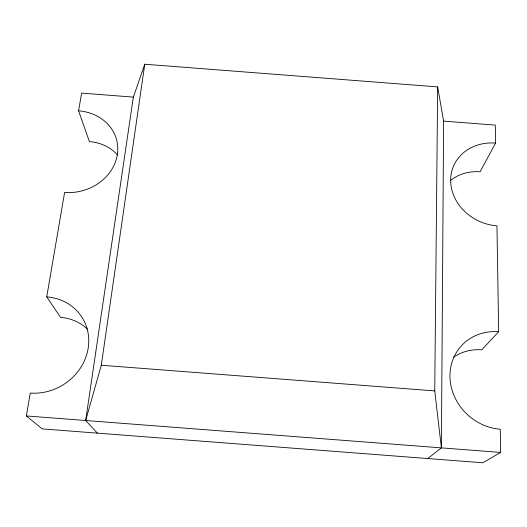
<?xml version="1.0" encoding="UTF-8"?>
<svg xmlns="http://www.w3.org/2000/svg" width="527" height="527" viewBox="0 0 527 527"><rect width="100%" height="100%" fill="white"/><g stroke="black" fill="none" stroke-linecap="round" stroke-linejoin="round"><path stroke-width="0.79" d="M427.746 458.549L441.395 447.871L443.615 121.118L437.667 86.896L144.76 64.222L133.344 97.113L85.67 420.506L97.363 433.141M441.395 447.871L434.742 390.909L437.667 86.896M85.67 420.506L101.296 365.237L144.76 64.222M443.615 121.118L495.308 125.116L495.597 143.08A46.508 40.546 23.3 0 0 450.651 180.939A46.508 40.546 23.3 0 0 496.948 225.852L498.68 331.72A51.494 46.824 41.2 0 0 449.959 376.66A51.494 46.824 41.2 0 0 500.268 429.228L500.65 452.429L482.785 462.778L42.272 428.899L26.35 415.948L30.27 393.056A51.534 46.877 -32.2 0 0 88.075 348.788A51.534 46.877 -32.2 0 0 46.732 296.879L64.604 192.46A46.541 40.586 -14.3 0 0 117.257 155.169A46.541 40.586 -14.3 0 0 78.576 110.822L81.606 93.108L133.344 97.113M495.597 143.08L480.071 171.795A43.497 38.418 24.1 0 0 450.348 180.642M498.68 331.72L481.731 349.836A47.891 43.893 42.9 0 0 453.49 357.293M101.296 365.237L434.742 390.909M26.35 415.948L500.65 452.429M46.732 296.879L60.559 317.379A47.924 43.939 -33.8 0 1 87.357 329.085M78.576 110.822L89.392 141.592A43.53 38.458 -15.1 0 1 117.442 154.905"/></g></svg>
